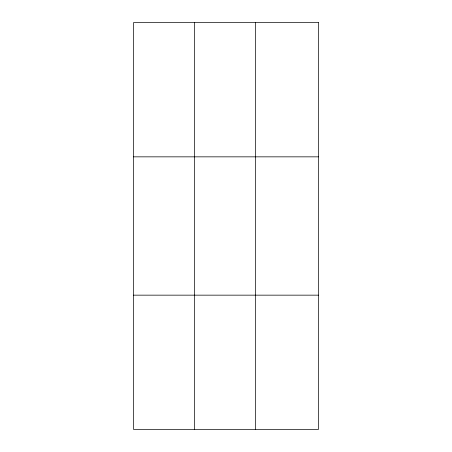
<?xml version="1.0" encoding="UTF-8"?>
<svg xmlns="http://www.w3.org/2000/svg" width="452" height="452" viewBox="0 0 452 452"><rect width="100%" height="100%" fill="white"/><g stroke="black" fill="none" stroke-linecap="round" stroke-linejoin="round"><path stroke-width="0.68" d="M194.558 22.6L194.558 429.4M255.589 22.6L255.589 429.4M133.526 156.844L318.474 156.844M133.526 295.156L318.474 295.156M318.474 22.6L318.474 429.4L133.526 429.4L133.526 22.6L318.474 22.6"/></g></svg>
